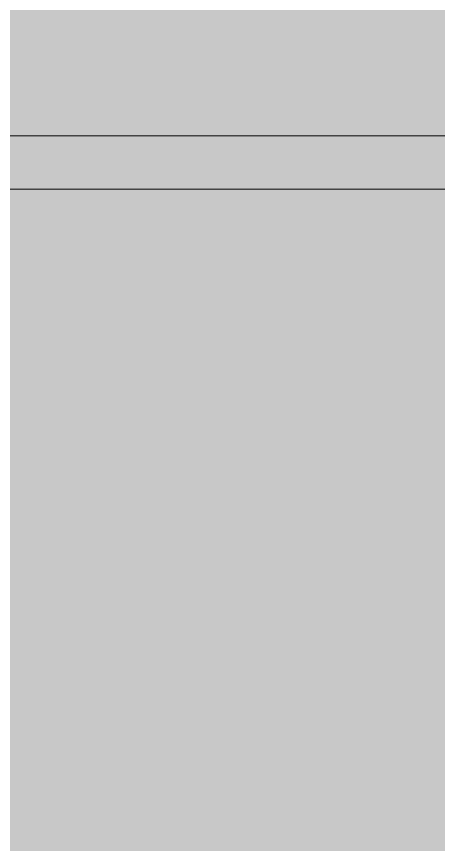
# Model space of a CAD drawing. Header units: inches. Extents: x 20139 to 37433, y -23296 to -20170.
# Drawn here: x 31328.5593 to 31328.6663, y -22664.6075 to -22664.3975 of the extents above; entities that cross this region are included whole.
import ezdxf

# ---------------------------------------------------------------- set-up
doc = ezdxf.new("R2010")
doc.units = ezdxf.units.IN
doc.header["$MEASUREMENT"] = 0
for name, color, linetype, lineweight in [('G-ANNO-SYMB', 111, 'Continuous', 9), ('L-SITE-WALL', 31, 'Continuous', 9), ('S-BEAM', 12, 'Continuous', 9)]:
    doc.layers.add(name, color=color, linetype=linetype, lineweight=lineweight)

# ---------------------------------------------------------------- blocks, each defined once
blk = doc.blocks.new('Dimension Lumber - 2x8-V118-Level 1')
at = {"layer": 'S-BEAM'}
h = blk.add_hatch(color=256, dxfattribs=at)
h.paths.add_polyline_path([(22061.51523, -22664.42781), (22061.64023, -22664.42781), (22061.64023, -22662.92781), (22061.51523, -22662.92781)], flags=0)
h.paths.add_polyline_path([(22009.3736, -22664.42781), (22057.51523, -22664.42781), (22057.51523, -22662.92781), (21976.67793, -22662.92781), (21976.67793, -22664.42781)], flags=0)
h.paths.add_polyline_path([(22189.40105, -22664.42781), (22189.40105, -22662.92781), (22173.51523, -22662.92781), (22173.51523, -22664.42781)], flags=0)
h.paths.add_polyline_path([(22168.51523, -22664.42781), (22168.51523, -22662.92781), (22069.64023, -22662.92781), (22069.64023, -22664.42781), (22078.49485, -22664.42781)], flags=0)
blk.add_line((22168.51523, -22664.42781), (22069.64023, -22664.42781), dxfattribs=at)

msp = doc.modelspace()

# ---------------------------------------------------------------- hatches: boundary and pattern name
at = {"layer": 'L-SITE-WALL'}
h = msp.add_hatch(color=256, dxfattribs=at)
h.paths.add_polyline_path([(31319.97419, -22786.67781), (31328.09919, -22786.67781), (31327.98982, -22786.17781), (31320.09919, -22786.17781), (31320.09919, -22785.05281), (31319.97419, -22785.05281)], flags=0)
h.paths.add_polyline_path([(31328.72419, -22786.67781), (31328.72419, -22785.05281), (31328.33219, -22785.05281), (31328.33219, -22786.67781)], flags=0)
h.paths.add_polyline_path([(31319.97419, -22783.55281), (31320.09919, -22783.55281), (31320.09919, -22760.92781), (31319.97419, -22760.92781), (31319.97419, -22782.13375)], flags=0)
h.paths.add_polyline_path([(31328.72419, -22783.55281), (31328.72419, -22781.53581), (31328.56519, -22781.53581), (31328.56519, -22781.30281), (31328.72419, -22781.30281), (31328.72419, -22760.92781), (31328.09919, -22760.92781), (31328.09919, -22781.76881), (31328.33219, -22781.76881), (31328.33219, -22783.55281)], flags=0)
h.paths.add_polyline_path([(31328.09919, -22781.76881), (31328.33219, -22781.39932), (31328.56519, -22781.30281), (31328.23568, -22781.69416)], flags=0)
h.paths.add_polyline_path([(31328.09919, -22759.42781), (31328.72419, -22759.42781), (31328.72419, -22736.80281), (31328.09919, -22736.80281)], flags=0)
h.paths.add_polyline_path([(31320.09919, -22759.42781), (31320.09919, -22736.80281), (31319.97419, -22736.80281), (31319.97419, -22759.42781)], flags=0)
h.paths.add_polyline_path([(31319.97419, -22735.30281), (31320.09919, -22735.30281), (31320.09919, -22712.67781), (31319.97419, -22712.67781), (31319.97419, -22724.99031)], flags=0)
h.paths.add_polyline_path([(31328.72419, -22735.30281), (31328.72419, -22712.67781), (31328.09919, -22712.67781), (31328.09919, -22735.30281)], flags=0)
h.paths.add_polyline_path([(31328.72419, -22711.17781), (31328.72419, -22690.30281), (31328.09919, -22690.30281), (31328.09919, -22711.17781)], flags=0)
h.paths.add_polyline_path([(31319.97419, -22711.17781), (31320.09919, -22711.17781), (31320.09919, -22690.30281), (31319.97419, -22690.30281)], flags=0)
h.paths.add_polyline_path([(31320.09919, -22685.30281), (31320.09919, -22664.42781), (31319.97419, -22664.42781), (31319.97419, -22685.30281)], flags=0)
h.paths.add_polyline_path([(31328.72419, -22685.30281), (31328.72419, -22664.42781), (31328.09919, -22664.42781), (31328.09919, -22685.30281)], flags=0)
h.paths.add_polyline_path([(31328.09919, -22662.92781), (31328.72419, -22662.92781), (31328.72419, -22640.30281), (31328.09919, -22640.30281), (31328.09919, -22646.56562)], flags=0)
h.paths.add_polyline_path([(31319.97419, -22662.92781), (31320.09919, -22662.92781), (31320.09919, -22640.30281), (31317.72419, -22640.30281), (31317.72419, -22650.61531), (31319.97419, -22650.61531), (31319.97419, -22652.61531)], flags=0)
h.paths.add_polyline_path([(31317.72419, -22638.80281), (31320.09919, -22638.80281), (31320.09919, -22616.17781), (31317.72419, -22616.17781)], flags=0)
h.paths.add_polyline_path([(31328.72419, -22638.80281), (31328.72419, -22616.17781), (31328.09919, -22616.17781), (31328.09919, -22638.80281)], flags=0)
h.paths.add_polyline_path([(31317.72419, -22614.67781), (31320.09919, -22614.67781), (31320.09919, -22592.05281), (31317.72419, -22592.05281)], flags=0)
h.paths.add_polyline_path([(31328.72419, -22614.67781), (31328.72419, -22592.05281), (31328.09919, -22592.05281), (31328.09919, -22614.67781)], flags=0)
h.paths.add_polyline_path([(31320.09919, -22590.55281), (31320.09919, -22567.92781), (31319.97419, -22567.92781), (31319.97419, -22580.24031), (31317.72419, -22580.24031), (31317.72419, -22590.55281), (31319.97419, -22590.55281)], flags=0)
h.paths.add_polyline_path([(31328.72419, -22590.55281), (31328.72419, -22567.92781), (31328.09919, -22567.92781), (31328.09919, -22590.55281)], flags=0)
h.paths.add_polyline_path([(31320.09919, -22566.42781), (31320.09919, -22543.80281), (31319.97419, -22543.80281), (31319.97419, -22566.42781)], flags=0)
h.paths.add_polyline_path([(31328.72419, -22566.42781), (31328.72419, -22546.05281), (31328.56519, -22546.05281), (31328.59665, -22545.81981), (31328.72419, -22545.81981), (31328.63047, -22545.05281), (31328.33219, -22545.05281), (31328.23568, -22545.58681), (31328.09919, -22545.58681), (31328.09919, -22566.42781)], flags=0)
h.paths.add_polyline_path([(31328.56519, -22546.05281), (31328.23568, -22545.91632), (31328.23568, -22545.66146), (31328.43776, -22545.81981)], flags=0)

# ---------------------------------------------------------------- linework, layer by layer
at = {"layer": 'G-ANNO-SYMB'}
msp.add_line((37263.45726, -22664.44135), (29419.81058, -22664.44135), dxfattribs=at)

# ---------------------------------------------------------------- block references
at = {"layer": 'S-BEAM'}
msp.add_blockref('Dimension Lumber - 2x8-V118-Level 1', (9258.45897, 0), dxfattribs=at)

doc.saveas('drawing.dxf')
